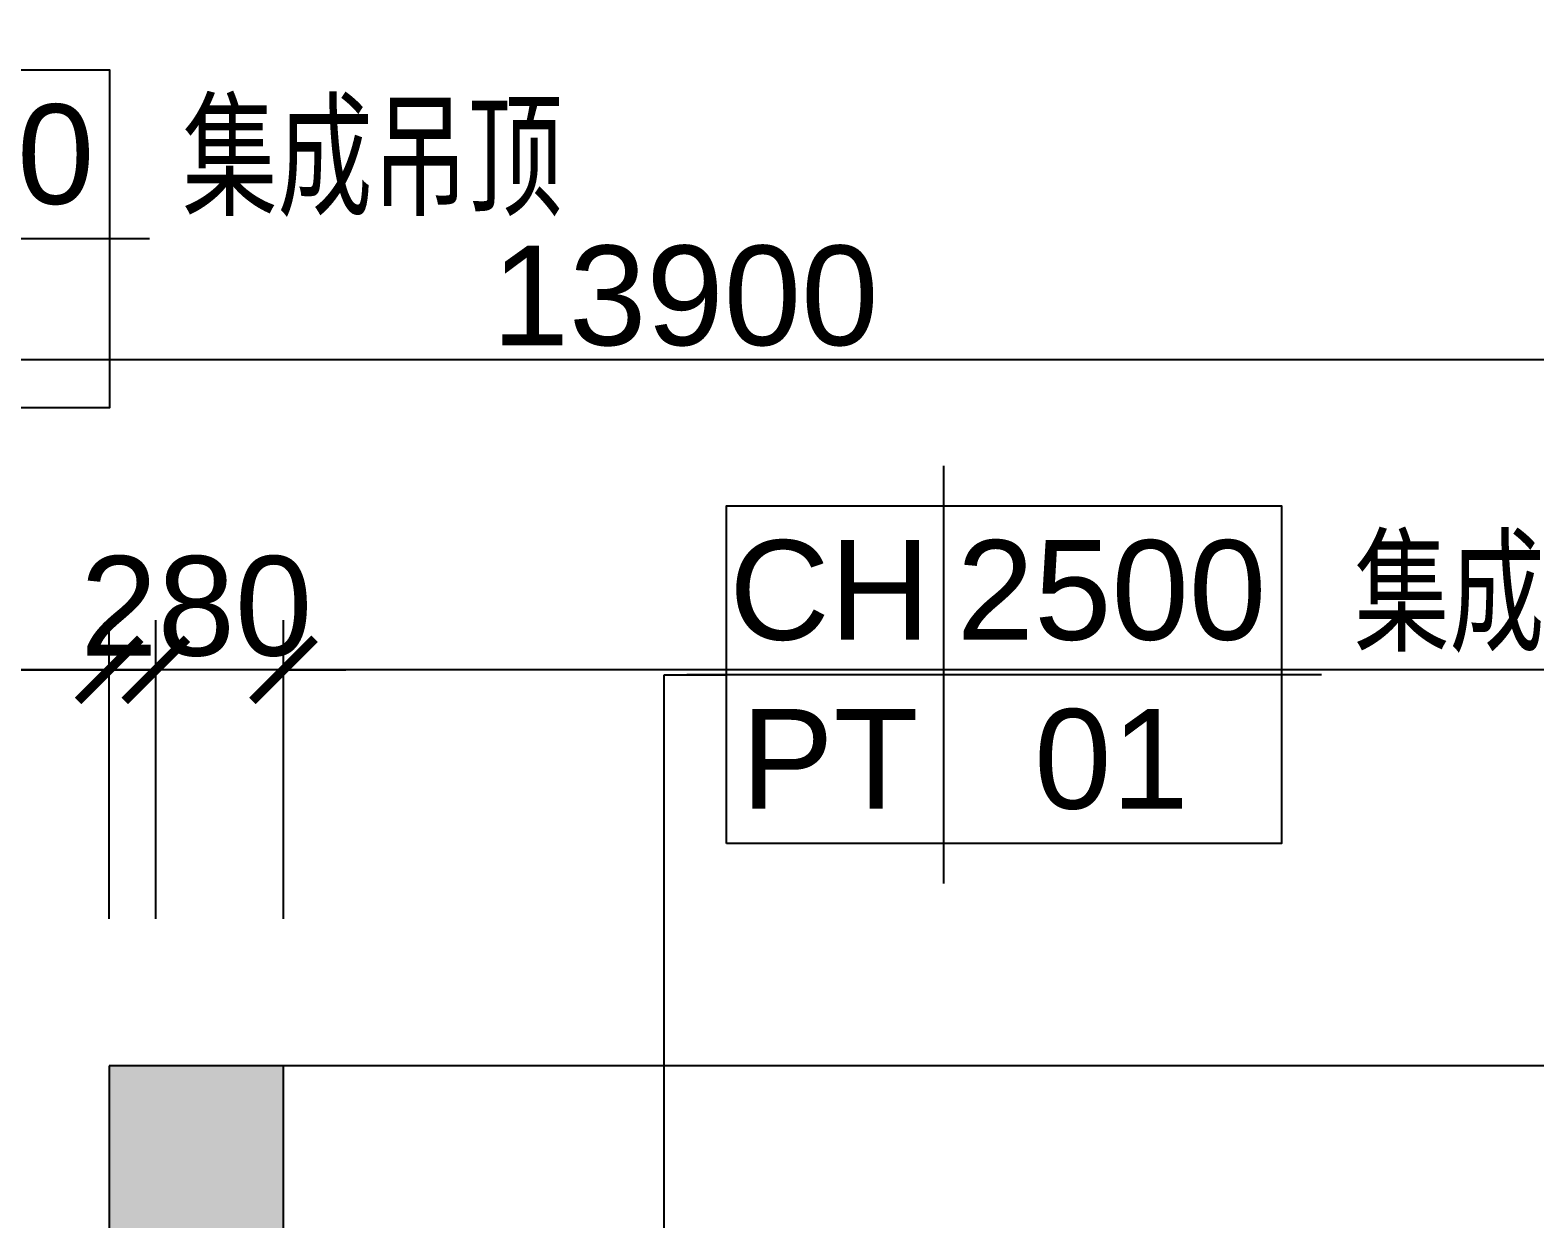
# Model space of a CAD drawing. Header units: millimetres. Extents: x 148889 to 229003, y -70503 to 111106.
# Drawn here: x 209820 to 212237, y 66502 to 68411 of the extents above; entities that cross this region are included whole.
import ezdxf
from ezdxf.enums import TextEntityAlignment as Align

# ---------------------------------------------------------------- set-up
doc = ezdxf.new("R2010")
doc.units = ezdxf.units.MM
doc.header["$PDMODE"] = 3
for name, color, linetype in [('C-天花标高', 1, 'Continuous'), ('P-原墙线', 7, 'Continuous'), ('P-外部尺寸', 44, 'Continuous'), ('P-活动家具', 3, 'Continuous')]:
    doc.layers.add(name, color=color, linetype=linetype)
doc.styles.add('Arial', font='arial.ttf')
doc.styles.add('hb', font='hbsmall.shx', dxfattribs={"width": 0.7})
doc.styles.add('ROMANS', font='ROMANS.shx', dxfattribs={"bigfont": 'BIGFONT.shx'})
doc.styles.add('st', font='SimSun.ttf', dxfattribs={"width": 0.7})
doc.dimstyles.new('1比80', dxfattribs={"dimscale": 80, "dimtxt": 2, "dimasz": 1.25, "dimexe": 1, "dimexo": 1, "dimgap": 0.25, "dimtad": 1, "dimdec": 0, "dimrnd": 0.005, "dimzin": 0, "dimdsep": 46, "dimtxsty": 'Arial', "dimblk": 'ARCHTICK', "dimcen": 0.125, "dimdle": 1, "dimclrd": 44, "dimclre": 44, "dimclrt": 50, "dimadec": 0, "dimazin": 0, "dimtfac": 1, "dimtdec": 0, "dimtix": 1, "dimtmove": 2, "dimatfit": 3, "dimldrblk": 'DOT', "dimfxl": 5, "dimfxlon": 1, "dimtvp": 1, "dimtolj": 1, "dimtzin": 0, "dimarcsym": 0})
doc.dimstyles.new('出图比例1：50', dxfattribs={"dimscale": 50, "dimtxt": 2.5, "dimasz": 2, "dimexe": 2, "dimexo": 2, "dimgap": 1, "dimtad": 1, "dimdec": 0, "dimrnd": 5, "dimzin": 0, "dimdsep": 46, "dimtxsty": 'ROMANS', "dimblk1": 'ZHL_XS', "dimblk2": 'ZHL_XS', "dimsah": 1, "dimcen": 0.09, "dimclrd": 256, "dimclre": 256, "dimclrt": 41, "dimadec": 0, "dimazin": 0, "dimtfac": 1, "dimtdec": 4, "dimtix": 1, "dimtmove": 2, "dimatfit": 3, "dimldrblk": 'ZHL_JT', "dimfxl": 1, "dimtolj": 1, "dimtzin": 0, "dimarcsym": 0})

# ---------------------------------------------------------------- blocks, each defined once
blk = doc.blocks.new('ZHL_JT')
blk.add_line((-0.221, 0), (-1, 0))
blk.add_lwpolyline([(-0.221, 0), (-0.861, -0.689), (-0.654, -0.862), (0, 0), (-0.654, 0.862), (-0.861, 0.689)], close=True)
for points in [[(-0.861, 0.689), (-0.654, 0.862), (-0.221, 0), (0, 0)], [(-0.861, -0.689), (-0.654, -0.862), (-0.221, 0), (0, 0)]]:
    blk.add_solid(points)
blk = doc.blocks.new('ZHL_XS')
blk.add_line((-1, 0), (0, 0))
at = {"const_width": 0.2}
blk.add_lwpolyline([(-0.6, -0.6), (0.6, 0.6)], dxfattribs=at)
blk = doc.blocks.new('RC-')
for p, q in [((-1.514, -5.238), (-1.514, 5.238)), ((7.962, 0), (-7.962, 0))]:
    blk.add_line(p, q)
blk.add_lwpolyline([(-6.962, -4.238), (-6.962, 4.238), (6.962, 4.238), (6.962, -4.238)], close=True)
at = {"width": 0.7, "flags": 4}
for tag, height, style, p in [('NUM7', 2.5, 'st', (-7.997, 0.845)), ('NUM8', 2, 'hb', (-7.997, -3.393))]:
    blk.add_attdef(tag, text='', height=height, dxfattribs=dict(at, style=style)).set_placement(p, align=Align.RIGHT)
for tag, height, style, p in [('NUM1', 2, 'hb', (-4.375, 2.127)), ('NUM2', 2, 'hb', (2.697, 2.127)), ('NUM3', 2, 'hb', (-4.375, -2.111)), ('NUM4', 2, 'hb', (2.697, -2.111)), ('NUM9', 2, 'hb', (0, -6.661)), ('NUM10', 2.5, 'st', (0, -10.886))]:
    blk.add_attdef(tag, text='', height=height, dxfattribs=dict(at, style=style)).set_placement(p, align=Align.MIDDLE)
for tag, p, height, style in [('NUM5', (7.544, 0.845), 2.5, 'st'), ('NUM6', (7.544, -3.393), 2, 'hb')]:
    blk.add_attdef(tag, p, '', height=height, dxfattribs=dict(at, style=style))
blk = doc.blocks.new('_ArchTick')
at = {"color": 0, "linetype": 'ByBlock', "const_width": 0.15}
blk.add_lwpolyline([(-0.5, -0.5), (0.5, 0.5)], dxfattribs=at)
blk = doc.blocks.new('*D784')
at = {"layer": 'Defpoints', "color": 0}
for p in [(210226.9, 67383.5), (210226.9, 66563.3), (215696.9, 66563.3)]:
    blk.add_point(p, dxfattribs=at)
at = {"layer": 'P-外部尺寸', "color": 44, "lineweight": -2}
for p, q in [((210226.9, 66983.5), (210226.9, 67463.5)), ((215696.9, 66983.5), (215696.9, 67463.5)), ((215776.9, 67383.5), (210146.9, 67383.5))]:
    blk.add_line(p, q, dxfattribs=at)
at = {"layer": 'P-外部尺寸', "color": 44, "lineweight": -2, "xscale": 100, "yscale": 100, "zscale": 100, "rotation": 180}
blk.add_blockref('_ArchTick', (210226.9, 67383.5), dxfattribs=at)
at = {"layer": 'P-外部尺寸', "color": 44, "lineweight": -2, "xscale": 100, "yscale": 100, "zscale": 100}
blk.add_blockref('_ArchTick', (215696.9, 67383.5), dxfattribs=at)
at = {"layer": 'P-外部尺寸', "color": 50, "insert": (212961.9, 67485.2), "char_height": 160, "attachment_point": 5, "style": 'Arial'}
blk.add_mtext('\\A1;5470', dxfattribs=at)
blk = doc.blocks.new('_Dot')
at = {"color": 0, "linetype": 'ByBlock', "lineweight": -2}
blk.add_line((-0.5, 0), (-1, 0), dxfattribs=at)
at = {"color": 0, "linetype": 'ByBlock', "const_width": 0.5}
blk.add_lwpolyline([(-0.25, 0, 1), (0.25, 0, 1)], format="xyb", close=True, dxfattribs=at)
blk = doc.blocks.new('*D785')
at = {"layer": 'Defpoints', "color": 0}
for p in [(209946.9, 67383.5), (209946.9, 66563.3), (210226.9, 66563.3)]:
    blk.add_point(p, dxfattribs=at)
at = {"layer": 'P-外部尺寸', "color": 44, "lineweight": -2}
for p, q in [((209946.9, 66983.5), (209946.9, 67463.5)), ((210226.9, 66983.5), (210226.9, 67463.5)), ((209946.9, 67383.5), (209846.9, 67383.5)), ((210226.9, 67383.5), (209946.9, 67383.5)), ((210226.9, 67383.5), (210326.9, 67383.5))]:
    blk.add_line(p, q, dxfattribs=at)
at = {"layer": 'P-外部尺寸', "color": 44, "lineweight": -2, "xscale": 100, "yscale": 100, "zscale": 100}
blk.add_blockref('_ArchTick', (209946.9, 67383.5), dxfattribs=at)
at = {"layer": 'P-外部尺寸', "color": 44, "lineweight": -2, "xscale": 100, "yscale": 100, "zscale": 100, "rotation": 180}
blk.add_blockref('_ArchTick', (210226.9, 67383.5), dxfattribs=at)
at = {"layer": 'P-外部尺寸', "color": 50, "insert": (210086.9, 67485.2), "char_height": 160, "attachment_point": 5, "style": 'Arial'}
blk.add_mtext('\\A1;280', dxfattribs=at)
blk = doc.blocks.new('*D790')
at = {"layer": 'Defpoints', "color": 0}
for p in [(217821.9, 67882), (203921.9, 67383.5), (217821.9, 67383.5)]:
    blk.add_point(p, dxfattribs=at)
at = {"layer": 'P-外部尺寸', "color": 44, "lineweight": -2}
for p, q in [((203921.9, 67482), (203921.9, 67962)), ((217821.9, 67482), (217821.9, 67962)), ((203841.9, 67882), (217901.9, 67882))]:
    blk.add_line(p, q, dxfattribs=at)
at = {"layer": 'P-外部尺寸', "color": 44, "lineweight": -2, "xscale": 100, "yscale": 100, "zscale": 100, "rotation": 180}
blk.add_blockref('_ArchTick', (203921.9, 67882), dxfattribs=at)
at = {"layer": 'P-外部尺寸', "color": 44, "lineweight": -2, "xscale": 100, "yscale": 100, "zscale": 100}
blk.add_blockref('_ArchTick', (217821.9, 67882), dxfattribs=at)
at = {"layer": 'P-外部尺寸', "color": 50, "insert": (210871.9, 67983.7), "char_height": 160, "attachment_point": 5, "style": 'Arial'}
blk.add_mtext('\\A1;13900', dxfattribs=at)
blk = doc.blocks.new('*D786')
at = {"layer": 'Defpoints', "color": 0}
for p in [(205726.9, 67383.5), (209946.9, 66563.3), (205726.9, 65477.5)]:
    blk.add_point(p, dxfattribs=at)
at = {"layer": 'P-外部尺寸', "color": 44, "lineweight": -2}
for p, q in [((205726.9, 66983.5), (205726.9, 67463.5)), ((209946.9, 66983.5), (209946.9, 67463.5)), ((210026.9, 67383.5), (205646.9, 67383.5))]:
    blk.add_line(p, q, dxfattribs=at)
at = {"layer": 'P-外部尺寸', "color": 44, "lineweight": -2, "xscale": 100, "yscale": 100, "zscale": 100, "rotation": 180}
blk.add_blockref('_ArchTick', (205726.9, 67383.5), dxfattribs=at)
at = {"layer": 'P-外部尺寸', "color": 44, "lineweight": -2, "xscale": 100, "yscale": 100, "zscale": 100}
blk.add_blockref('_ArchTick', (209946.9, 67383.5), dxfattribs=at)
at = {"layer": 'P-外部尺寸', "color": 50, "insert": (207836.9, 67485.2), "char_height": 160, "attachment_point": 5, "style": 'Arial'}
blk.add_mtext('\\A1;4220', dxfattribs=at)
blk = doc.blocks.new('*D1024')
at = {"layer": 'Defpoints', "color": 0}
for p in [(209946.9, 67383.5), (209946.9, 66983.5), (207826.9, 65527.5)]:
    blk.add_point(p, dxfattribs=at)
at = {"layer": 'P-外部尺寸', "color": 44, "lineweight": -2}
for p, q in [((207826.9, 66983.5), (207826.9, 67463.5)), ((209946.9, 67063.5), (209946.9, 67463.5)), ((207746.9, 67383.5), (210026.9, 67383.5))]:
    blk.add_line(p, q, dxfattribs=at)
at = {"layer": 'P-外部尺寸', "color": 44, "lineweight": -2, "xscale": 100, "yscale": 100, "zscale": 100, "rotation": 180}
blk.add_blockref('_ArchTick', (207826.9, 67383.5), dxfattribs=at)
at = {"layer": 'P-外部尺寸', "color": 44, "lineweight": -2, "xscale": 100, "yscale": 100, "zscale": 100}
blk.add_blockref('_ArchTick', (209946.9, 67383.5), dxfattribs=at)
at = {"layer": 'P-外部尺寸', "color": 50, "insert": (208886.9, 67485.2), "char_height": 160, "attachment_point": 5, "style": 'Arial'}
blk.add_mtext('\\A1;2120', dxfattribs=at)
blk = doc.blocks.new('tretw')
at = {"layer": 'P-外部尺寸'}
dim = blk.add_linear_dim(base=(205726.9, 67383.5), p1=(209946.9, 66563.3), p2=(205726.9, 65477.5), dimstyle='1比80', dxfattribs=at)
dim.commit()
dim.dimension.update_dxf_attribs({"geometry": '*D786', "text_midpoint": (207836.9, 67485.2)})

msp = doc.modelspace()

# ---------------------------------------------------------------- hatches: boundary and pattern name
at = {"layer": 'P-原墙线'}
h = msp.add_hatch(color=8, dxfattribs=at)
h.paths.add_polyline_path([(215696.9, 66747.5), (215696.9, 66397.5), (216171.9, 66397.5), (216171.9, 66747.5)])
h.paths.add_polyline_path([(210226.9, 66747.5), (209946.9, 66747.5), (209946.9, 66352.5), (210226.9, 66352.5), (210226.9, 66452.5)])

# ---------------------------------------------------------------- linework, layer by layer
for p, q in [((217821.9, 66747.5), (209946.9, 66747.5)), ((209946.9, 66747.5), (209946.9, 66352.5)), ((210226.9, 66452.5), (210226.9, 66747.5))]:
    msp.add_line(p, q, dxfattribs=at)

# ---------------------------------------------------------------- block references
at = {"layer": 'C-天花标高'}
ref = msp.add_blockref('RC-', (209502.1, 68075.7), dxfattribs=dict(at, xscale=64, yscale=64, zscale=64))
ref.add_attrib('NUM1', 'CH', dxfattribs={"layer": '0', "color": 50, "height": 160, "style": 'Arial', "flags": 4}).set_placement((209222.1, 68211.8), align=Align.MIDDLE)
ref.add_attrib('NUM2', '2500', dxfattribs={"layer": '0', "color": 50, "height": 160, "style": 'Arial'}).set_placement((209674.7, 68211.8), align=Align.MIDDLE)
ref.add_attrib('NUM3', 'PT', dxfattribs={"layer": '0', "color": 50, "height": 160, "style": 'Arial'}).set_placement((209222.1, 67940.6), align=Align.MIDDLE)
ref.add_attrib('NUM4', '01', dxfattribs={"layer": '0', "color": 50, "height": 160, "style": 'Arial'}).set_placement((209674.7, 67940.6), align=Align.MIDDLE)
ref.add_attrib('NUM5', '集成吊顶', (210064.5, 68129.7), dxfattribs={"layer": '0', "color": 50, "height": 160, "style": 'st', "width": 0.7})
ref = msp.add_blockref('RC-', (211384.2, 67375.7), dxfattribs=dict(at, xscale=64, yscale=64, zscale=64))
ref.add_attrib('NUM1', 'CH', dxfattribs={"layer": '0', "color": 50, "height": 160, "style": 'Arial', "flags": 4}).set_placement((211104.2, 67511.8), align=Align.MIDDLE)
ref.add_attrib('NUM2', '2500', dxfattribs={"layer": '0', "color": 50, "height": 160, "style": 'Arial'}).set_placement((211556.8, 67511.8), align=Align.MIDDLE)
ref.add_attrib('NUM3', 'PT', dxfattribs={"layer": '0', "color": 50, "height": 160, "style": 'Arial'}).set_placement((211104.2, 67240.6), align=Align.MIDDLE)
ref.add_attrib('NUM4', '01', dxfattribs={"layer": '0', "color": 50, "height": 160, "style": 'Arial'}).set_placement((211556.8, 67240.6), align=Align.MIDDLE)
ref.add_attrib('NUM5', '集成吊顶', (211946.7, 67429.7), dxfattribs={"layer": '0', "color": 50, "height": 160, "style": 'st', "width": 0.7})
at = {"layer": 'P-活动家具'}
msp.add_blockref('tretw', (75, 0), dxfattribs=at)

# ---------------------------------------------------------------- dimensions: what is measured, and where the dimension line sits
at = {"layer": 'P-外部尺寸'}
for base, p1, p2, picture, middle in [((217821.9, 67882), (203921.9, 67383.5), (217821.9, 67383.5), '*D790', (210871.9, 67983.7)), ((209946.9, 67383.5), (207826.9, 65527.5), (209946.9, 66983.5), '*D1024', (208886.9, 67485.2)), ((209946.9, 67383.5), (210226.9, 66563.3), (209946.9, 66563.3), '*D785', (210086.9, 67485.2)), ((210226.9, 67383.5), (215696.9, 66563.3), (210226.9, 66563.3), '*D784', (212961.9, 67485.2))]:
    dim = msp.add_linear_dim(base=base, p1=p1, p2=p2, dimstyle='1比80', dxfattribs=at)
    dim.commit()
    dim.dimension.update_dxf_attribs({"geometry": picture, "text_midpoint": middle})

# ---------------------------------------------------------------- leaders
at = {"layer": 'C-天花标高'}
msp.add_leader([(210838.6, 64969.6), (210838.6, 67375.7), (210938.6, 67375.7)], dimstyle='出图比例1：50', override={"dimgap": 1, "dimtad": 0}, dxfattribs=at)

doc.saveas('drawing.dxf')
